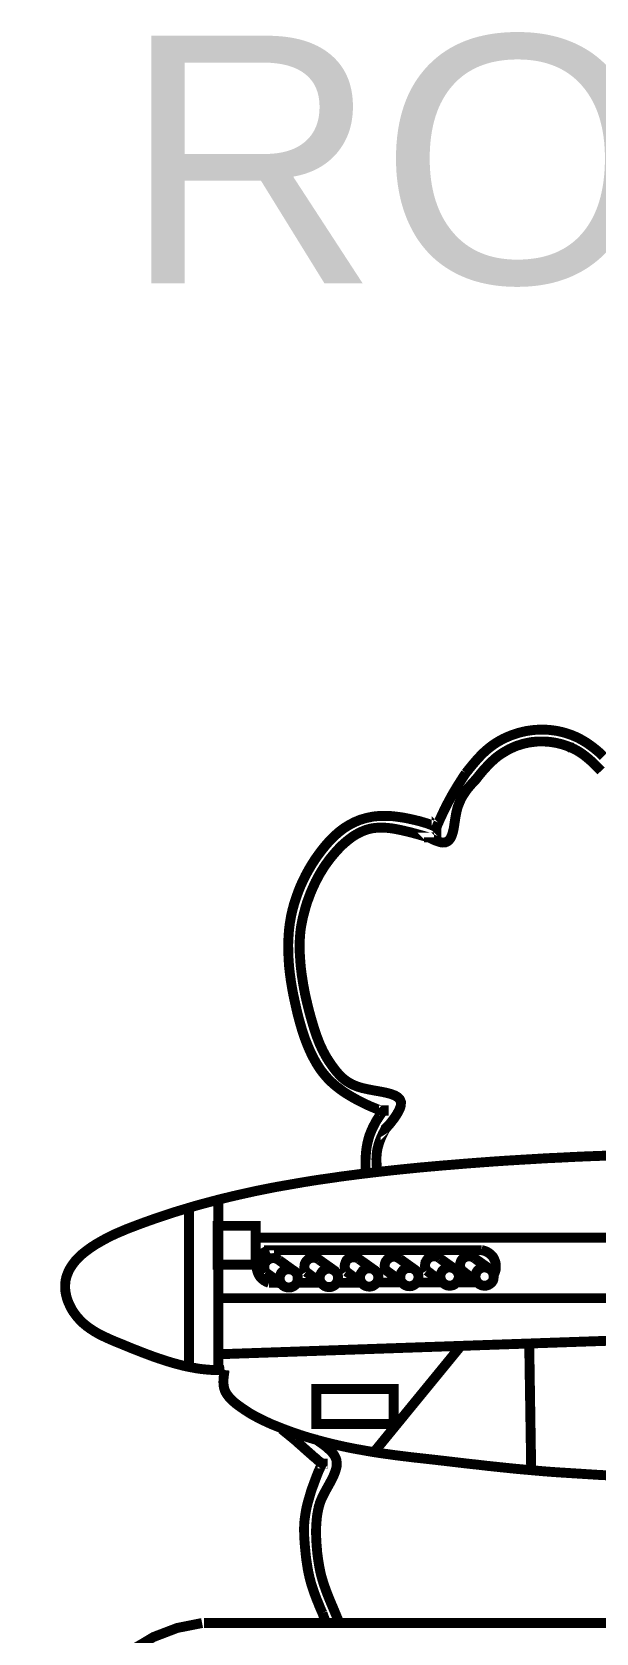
# Model space of a CAD drawing. Extents: x 0.4 to 42.7, y 0.1 to 28.
# Drawn here: x 39.247 to 39.816, y 1.452 to 3.068 of the extents above; entities that cross this region are included whole.
import ezdxf
from ezdxf.enums import TextEntityAlignment as Align

# ---------------------------------------------------------------- set-up
doc = ezdxf.new("R2010")
doc.units = 0
doc.header["$MEASUREMENT"] = 0
doc.layers.get('0').update_dxf_attribs({"color": 1, "linetype": 'CONTINUOUS'})

msp = doc.modelspace()

# ---------------------------------------------------------------- linework, layer by layer
at = {"color": 7, "linetype": 'Continuous', "const_width": 0.01}
for points in [[(39.6848, 2.3197), (39.6867, 2.322), (39.6885, 2.3243), (39.6904, 2.3266), (39.6923, 2.3289), (39.6942, 2.3311), (39.6961, 2.3333), (39.6981, 2.3355), (39.7001, 2.3376), (39.7022, 2.3397), (39.7043, 2.3417), (39.7065, 2.3436), (39.7088, 2.3455), (39.712, 2.3479), (39.7154, 2.3502), (39.7189, 2.3523), (39.7226, 2.3543), (39.7263, 2.356), (39.7301, 2.3576), (39.734, 2.359), (39.738, 2.3603), (39.742, 2.3613), (39.7461, 2.3622), (39.7502, 2.3628), (39.7543, 2.3633), (39.7581, 2.3635), (39.7619, 2.3636), (39.7656, 2.3635), (39.7694, 2.3633), (39.7731, 2.3628), (39.7768, 2.3623), (39.7805, 2.3615), (39.7841, 2.3606), (39.7877, 2.3595), (39.7912, 2.3583), (39.7946, 2.3569), (39.798, 2.3554), (39.802, 2.3532), (39.8059, 2.3509), (39.8097, 2.3483), (39.8134, 2.3456), (39.817, 2.3427), (39.8205, 2.3397), (39.8238, 2.3365)], [(39.6937, 2.3116), (39.6954, 2.3138), (39.6971, 2.3159), (39.6988, 2.3181), (39.7006, 2.3202), (39.7023, 2.3223), (39.7041, 2.3243), (39.706, 2.3263), (39.7079, 2.3283), (39.7098, 2.3303), (39.7118, 2.3321), (39.7138, 2.3339), (39.7159, 2.3357), (39.7183, 2.3375), (39.7208, 2.3392), (39.7233, 2.3408), (39.7259, 2.3423), (39.7285, 2.3438), (39.7313, 2.3451), (39.734, 2.3463), (39.7368, 2.3474), (39.7397, 2.3483), (39.7426, 2.3492), (39.7455, 2.3499), (39.7484, 2.3505), (39.7489, 2.3506), (39.7494, 2.3507), (39.7499, 2.3508), (39.7503, 2.3508), (39.7508, 2.3509), (39.7513, 2.351), (39.7518, 2.3511), (39.7523, 2.3511), (39.7528, 2.3512), (39.7533, 2.3512), (39.7538, 2.3513), (39.7543, 2.3513), (39.7573, 2.3516), (39.7604, 2.3516), (39.7634, 2.3516), (39.7665, 2.3515), (39.7695, 2.3512), (39.7726, 2.3508), (39.7756, 2.3503), (39.7786, 2.3496), (39.7815, 2.3489), (39.7845, 2.348), (39.7873, 2.347), (39.7902, 2.3459), (39.7903, 2.3458), (39.7904, 2.3458), (39.7906, 2.3457), (39.7907, 2.3457), (39.7908, 2.3456), (39.7909, 2.3456), (39.7911, 2.3455), (39.7912, 2.3455), (39.7913, 2.3454), (39.7914, 2.3453), (39.7916, 2.3453), (39.7917, 2.3452), (39.7945, 2.3439), (39.7973, 2.3424), (39.8, 2.3407), (39.8026, 2.339), (39.8051, 2.3371), (39.8076, 2.3351), (39.81, 2.3331), (39.8124, 2.3309), (39.8147, 2.3287), (39.817, 2.3265), (39.8192, 2.3242), (39.8214, 2.3218)], [(39.5837, 1.9175), (39.5836, 1.9214), (39.5836, 1.9253), (39.5836, 1.9292), (39.5838, 1.9331), (39.5841, 1.9371), (39.5846, 1.9411), (39.5853, 1.9452), (39.5863, 1.9494), (39.5875, 1.9537), (39.5892, 1.958), (39.5912, 1.9624), (39.5936, 1.967), (39.5943, 1.9683), (39.5951, 1.9696), (39.596, 1.9709), (39.5968, 1.9722), (39.5976, 1.9734), (39.5983, 1.9745), (39.5991, 1.9756), (39.5997, 1.9765), (39.6004, 1.9773), (39.6009, 1.978), (39.6014, 1.9786), (39.6017, 1.9789), (39.6019, 1.9791), (39.602, 1.9791), (39.602, 1.9792), (39.6021, 1.9792), (39.6021, 1.9792), (39.6021, 1.9792), (39.6021, 1.9792), (39.6021, 1.9791), (39.602, 1.9791), (39.602, 1.979), (39.6019, 1.979), (39.6017, 1.9789), (39.6008, 1.9789), (39.5993, 1.9792), (39.5973, 1.9798), (39.595, 1.9806), (39.5924, 1.9817), (39.5894, 1.9829), (39.5863, 1.9843), (39.5831, 1.9858), (39.5797, 1.9875), (39.5763, 1.9892), (39.573, 1.991), (39.5698, 1.9928), (39.5655, 1.9954), (39.5615, 1.9979), (39.5578, 2.0006), (39.5544, 2.0032), (39.5512, 2.0059), (39.5482, 2.0086), (39.5455, 2.0114), (39.5429, 2.0143), (39.5405, 2.0172), (39.5382, 2.0202), (39.5361, 2.0234), (39.5341, 2.0266), (39.5316, 2.031), (39.5292, 2.0356), (39.527, 2.0404), (39.5249, 2.0453), (39.5229, 2.0504), (39.5211, 2.0556), (39.5194, 2.0608), (39.5178, 2.0662), (39.5163, 2.0716), (39.5149, 2.0771), (39.5136, 2.0826), (39.5124, 2.0881), (39.5108, 2.0954), (39.5094, 2.1028), (39.5082, 2.1101), (39.5072, 2.1175), (39.5064, 2.1248), (39.5059, 2.1321), (39.5056, 2.1393), (39.5055, 2.1466), (39.5058, 2.1538), (39.5063, 2.161), (39.5072, 2.1682), (39.5084, 2.1753), (39.5098, 2.1814), (39.5114, 2.1874), (39.5133, 2.1933), (39.5154, 2.1992), (39.5177, 2.2051), (39.5203, 2.2108), (39.5231, 2.2165), (39.5261, 2.222), (39.5293, 2.2274), (39.5327, 2.2327), (39.5363, 2.2378), (39.5401, 2.2428), (39.544, 2.2476), (39.5481, 2.2521), (39.5524, 2.2564), (39.557, 2.2604), (39.5618, 2.2641), (39.567, 2.2673), (39.5725, 2.2702), (39.5783, 2.2726), (39.5845, 2.2744), (39.5911, 2.2758), (39.5981, 2.2765), (39.6056, 2.2765), (39.6111, 2.2762), (39.6166, 2.2755), (39.6222, 2.2747), (39.6277, 2.2736), (39.633, 2.2724), (39.638, 2.2712), (39.6425, 2.2699), (39.6466, 2.2686), (39.6499, 2.2674), (39.6526, 2.2663), (39.6544, 2.2654), (39.6553, 2.2646), (39.6553, 2.2646), (39.6553, 2.2645), (39.6553, 2.2644), (39.6553, 2.2644), (39.6553, 2.2643), (39.6553, 2.2643), (39.6553, 2.2643), (39.6553, 2.2643), (39.6552, 2.2644), (39.6552, 2.2644), (39.6552, 2.2645), (39.6553, 2.2646), (39.6554, 2.2653), (39.6558, 2.2663), (39.6563, 2.2676), (39.657, 2.2691), (39.6577, 2.2709), (39.6586, 2.2729), (39.6596, 2.275), (39.6606, 2.2772), (39.6617, 2.2795), (39.6628, 2.2819), (39.664, 2.2842), (39.6651, 2.2865), (39.6669, 2.29), (39.6687, 2.2933), (39.6704, 2.2965), (39.6721, 2.2995), (39.6738, 2.3023), (39.6754, 2.305), (39.677, 2.3076), (39.6786, 2.3101), (39.6802, 2.3126), (39.6817, 2.315), (39.6833, 2.3174), (39.6848, 2.3197)], [(39.6335, 2.2587), (39.6375, 2.2576), (39.641, 2.2566), (39.6439, 2.2558), (39.6461, 2.2551), (39.6475, 2.2547), (39.6479, 2.2547), (39.6479, 2.2547), (39.6479, 2.2547), (39.6478, 2.2548), (39.6478, 2.2548), (39.6477, 2.2548), (39.6477, 2.2549), (39.6477, 2.2549), (39.6477, 2.2549), (39.6477, 2.2549), (39.6477, 2.2548), (39.6478, 2.2548), (39.6479, 2.2547), (39.6484, 2.2544), (39.6491, 2.2541), (39.6499, 2.2536), (39.651, 2.2531), (39.6521, 2.2526), (39.6533, 2.252), (39.6546, 2.2515), (39.656, 2.251), (39.6574, 2.2505), (39.6588, 2.2501), (39.6601, 2.2498), (39.6614, 2.2496), (39.6641, 2.2498), (39.6663, 2.2507), (39.6681, 2.2522), (39.6696, 2.2543), (39.6708, 2.2569), (39.6717, 2.2598), (39.6725, 2.2631), (39.6731, 2.2666), (39.6736, 2.2702), (39.6742, 2.2739), (39.6748, 2.2775), (39.6755, 2.281), (39.6764, 2.2846), (39.6776, 2.288), (39.6789, 2.2912), (39.6803, 2.2942), (39.6819, 2.297), (39.6836, 2.2996), (39.6853, 2.3022), (39.6872, 2.3046), (39.6892, 2.3069), (39.6911, 2.3092), (39.6932, 2.3114), (39.6952, 2.3136)], [(39.5956, 1.9162), (39.5953, 1.9189), (39.5951, 1.9216), (39.5948, 1.9243), (39.5947, 1.9271), (39.5946, 1.9299), (39.5947, 1.9327), (39.5949, 1.9356), (39.5953, 1.9386), (39.5959, 1.9416), (39.5968, 1.9448), (39.5978, 1.948), (39.5992, 1.9514), (39.5996, 1.9525), (39.6001, 1.9535), (39.6006, 1.9545), (39.6011, 1.9556), (39.6016, 1.9565), (39.6021, 1.9574), (39.6025, 1.9583), (39.6029, 1.959), (39.6033, 1.9597), (39.6036, 1.9603), (39.6038, 1.9607), (39.6039, 1.9611), (39.604, 1.9612), (39.604, 1.9613), (39.604, 1.9613), (39.604, 1.9613), (39.604, 1.9613), (39.604, 1.9613), (39.6039, 1.9612), (39.6039, 1.9612), (39.6039, 1.9611), (39.6039, 1.9611), (39.6039, 1.9611), (39.6039, 1.9611), (39.6044, 1.9614), (39.6052, 1.9623), (39.6064, 1.9636), (39.6079, 1.9653), (39.6095, 1.9673), (39.6112, 1.9695), (39.613, 1.9719), (39.6147, 1.9744), (39.6162, 1.977), (39.6175, 1.9795), (39.6186, 1.9819), (39.6192, 1.9841), (39.6194, 1.9875), (39.6183, 1.9902), (39.6163, 1.9924), (39.6133, 1.9942), (39.6097, 1.9956), (39.6054, 1.9968), (39.6008, 1.9978), (39.5958, 1.9987), (39.5907, 1.9996), (39.5856, 2.0006), (39.5807, 2.0017), (39.5761, 2.003), (39.5727, 2.0043), (39.5696, 2.0057), (39.5668, 2.0073), (39.5641, 2.009), (39.5616, 2.0109), (39.5593, 2.013), (39.5572, 2.0151), (39.5552, 2.0173), (39.5532, 2.0197), (39.5514, 2.0221), (39.5496, 2.0245), (39.5479, 2.0271), (39.5476, 2.0275), (39.5473, 2.0279), (39.547, 2.0283), (39.5468, 2.0287), (39.5465, 2.0291), (39.5462, 2.0295), (39.546, 2.0299), (39.5457, 2.0303), (39.5454, 2.0308), (39.5452, 2.0312), (39.5449, 2.0316), (39.5446, 2.032), (39.5431, 2.0347), (39.5416, 2.0374), (39.5402, 2.0401), (39.5389, 2.0429), (39.5376, 2.0457), (39.5364, 2.0486), (39.5353, 2.0515), (39.5342, 2.0544), (39.5332, 2.0573), (39.5322, 2.0603), (39.5313, 2.0632), (39.5304, 2.0662), (39.5298, 2.0682), (39.5292, 2.0702), (39.5286, 2.0723), (39.528, 2.0743), (39.5275, 2.0763), (39.5269, 2.0783), (39.5264, 2.0803), (39.5259, 2.0824), (39.5254, 2.0844), (39.5249, 2.0864), (39.5244, 2.0885), (39.5239, 2.0905), (39.5232, 2.0937), (39.5225, 2.0968), (39.5219, 2.1), (39.5213, 2.1032), (39.5207, 2.1064), (39.5202, 2.1096), (39.5197, 2.1128), (39.5192, 2.116), (39.5188, 2.1192), (39.5184, 2.1224), (39.5181, 2.1257), (39.5178, 2.1289), (39.5176, 2.132), (39.5174, 2.1352), (39.5172, 2.1383), (39.5171, 2.1414), (39.5171, 2.1446), (39.5171, 2.1477), (39.5172, 2.1508), (39.5174, 2.1539), (39.5176, 2.1571), (39.5179, 2.1602), (39.5183, 2.1633), (39.5188, 2.1663), (39.5189, 2.1668), (39.519, 2.1673), (39.5191, 2.1678), (39.5192, 2.1683), (39.5193, 2.1688), (39.5194, 2.1693), (39.5195, 2.1698), (39.5196, 2.1703), (39.5197, 2.1708), (39.5198, 2.1713), (39.5199, 2.1718), (39.52, 2.1723), (39.5207, 2.1754), (39.5215, 2.1784), (39.5223, 2.1814), (39.5231, 2.1844), (39.524, 2.1874), (39.525, 2.1904), (39.5261, 2.1933), (39.5272, 2.1963), (39.5283, 2.1992), (39.5295, 2.202), (39.5308, 2.2049), (39.5321, 2.2077), (39.5332, 2.2101), (39.5345, 2.2125), (39.5357, 2.2149), (39.537, 2.2172), (39.5384, 2.2196), (39.5398, 2.2218), (39.5412, 2.2241), (39.5427, 2.2264), (39.5443, 2.2286), (39.5459, 2.2308), (39.5475, 2.233), (39.5492, 2.2351), (39.5511, 2.2374), (39.553, 2.2396), (39.555, 2.2418), (39.557, 2.244), (39.5591, 2.2461), (39.5612, 2.2481), (39.5634, 2.25), (39.5656, 2.2518), (39.5679, 2.2536), (39.5702, 2.2553), (39.5725, 2.2568), (39.5749, 2.2582), (39.5771, 2.2594), (39.5793, 2.2605), (39.5815, 2.2614), (39.5838, 2.2623), (39.5862, 2.263), (39.5886, 2.2636), (39.5911, 2.2641), (39.5938, 2.2644), (39.5965, 2.2646), (39.5994, 2.2647), (39.6023, 2.2646), (39.6055, 2.2644), (39.6101, 2.2639), (39.6148, 2.2631), (39.6197, 2.2621), (39.6244, 2.261), (39.6291, 2.2599), (39.6335, 2.2587)], [(39.8371, 1.9339), (39.8203, 1.9333), (39.8068, 1.9328), (39.7934, 1.9322), (39.78, 1.9315), (39.7666, 1.9309), (39.7532, 1.9301), (39.7398, 1.9293), (39.7264, 1.9285), (39.713, 1.9276), (39.6996, 1.9266), (39.6863, 1.9256), (39.6729, 1.9245), (39.6595, 1.9234), (39.6494, 1.9225), (39.6393, 1.9216), (39.6292, 1.9206), (39.6191, 1.9196), (39.609, 1.9185), (39.5989, 1.9174), (39.5888, 1.9162), (39.5787, 1.915), (39.5687, 1.9137), (39.5586, 1.9124), (39.5486, 1.9109), (39.5385, 1.9095), (39.5294, 1.9081), (39.5202, 1.9066), (39.5111, 1.905), (39.5019, 1.9034), (39.4928, 1.9018), (39.4837, 1.9), (39.4746, 1.8982), (39.4655, 1.8962), (39.4565, 1.8942), (39.4474, 1.8921), (39.4384, 1.8899), (39.4294, 1.8876), (39.4231, 1.8859), (39.4167, 1.8842), (39.4103, 1.8824), (39.404, 1.8805), (39.3977, 1.8786), (39.3914, 1.8767), (39.3851, 1.8747), (39.3788, 1.8726), (39.3726, 1.8705), (39.3664, 1.8683), (39.3602, 1.8661), (39.354, 1.8638), (39.3501, 1.8623), (39.3461, 1.8608), (39.3422, 1.8593), (39.3383, 1.8576), (39.3345, 1.856), (39.3306, 1.8543), (39.3268, 1.8525), (39.323, 1.8506), (39.3193, 1.8486), (39.3156, 1.8465), (39.3119, 1.8444), (39.3083, 1.8421), (39.3059, 1.8405), (39.3036, 1.8388), (39.3013, 1.8371), (39.299, 1.8353), (39.2968, 1.8335), (39.2947, 1.8315), (39.2927, 1.8295), (39.2908, 1.8275), (39.2891, 1.8253), (39.2874, 1.823), (39.2859, 1.8207), (39.2845, 1.8183), (39.284, 1.8173), (39.2836, 1.8164), (39.2832, 1.8154), (39.2828, 1.8144), (39.2824, 1.8134), (39.282, 1.8124), (39.2817, 1.8114), (39.2814, 1.8104), (39.2812, 1.8094), (39.2809, 1.8084), (39.2807, 1.8073), (39.2806, 1.8063), (39.2803, 1.8032), (39.2803, 1.8), (39.2805, 1.7969), (39.2811, 1.7937), (39.2818, 1.7906), (39.2828, 1.7875), (39.284, 1.7845), (39.2854, 1.7815), (39.2869, 1.7786), (39.2886, 1.7758), (39.2905, 1.7732), (39.2925, 1.7706), (39.2955, 1.7673), (39.2987, 1.7642), (39.3022, 1.7613), (39.3058, 1.7587), (39.3095, 1.7563), (39.3134, 1.754), (39.3174, 1.7519), (39.3215, 1.75), (39.3256, 1.7481), (39.3298, 1.7463), (39.334, 1.7446), (39.3382, 1.7429), (39.3428, 1.741), (39.3474, 1.7391), (39.352, 1.7373), (39.3566, 1.7355), (39.3612, 1.7337), (39.3658, 1.732), (39.3704, 1.7303), (39.375, 1.7287), (39.3797, 1.7272), (39.3843, 1.7257), (39.389, 1.7243), (39.3937, 1.723), (39.3968, 1.7222), (39.3999, 1.7214), (39.403, 1.7207), (39.4062, 1.7201), (39.4093, 1.7195), (39.4125, 1.7189), (39.4156, 1.7184), (39.4188, 1.718), (39.4219, 1.7177), (39.4251, 1.7174), (39.4283, 1.7172), (39.4315, 1.7171), (39.4323, 1.717), (39.4331, 1.717), (39.4339, 1.717), (39.4348, 1.717), (39.4356, 1.717), (39.4364, 1.717), (39.4372, 1.717), (39.438, 1.717), (39.4389, 1.717), (39.4397, 1.717), (39.4405, 1.717), (39.4413, 1.7171)], [(39.4349, 1.8876), (39.4349, 1.7171)], [(39.4053, 1.8805), (39.4053, 1.7217)], [(39.4726, 1.8627), (39.4726, 1.8234), (39.4342, 1.8234), (39.4342, 1.8627), (39.4726, 1.8627)], [(39.4726, 1.8508), (39.9185, 1.8508)], [(39.4862, 1.8381), (39.4833, 1.837), (39.4808, 1.8356), (39.4785, 1.8336), (39.4767, 1.8313), (39.4751, 1.8287), (39.4741, 1.8259), (39.4736, 1.8229), (39.4736, 1.82), (39.4743, 1.8171), (39.4753, 1.8143), (39.4767, 1.8117), (39.4787, 1.8094), (39.4811, 1.8075), (39.4836, 1.8061), (39.4862, 1.8051)], [(39.4862, 1.8378), (39.4862, 1.8381), (39.7008, 1.8381)], [(39.7127, 1.8128), (39.7139, 1.815), (39.7149, 1.8178), (39.7152, 1.8206), (39.7152, 1.8235), (39.7146, 1.8263), (39.7135, 1.829), (39.7122, 1.8315), (39.7101, 1.8337), (39.7078, 1.8355), (39.7054, 1.8368), (39.7025, 1.8378), (39.7008, 1.8381)], [(39.4964, 1.8279), (39.495, 1.8288), (39.4935, 1.8295), (39.4921, 1.83), (39.4904, 1.8301), (39.4889, 1.83), (39.4874, 1.8296), (39.486, 1.829), (39.4847, 1.8281), (39.4835, 1.8269), (39.4825, 1.8257), (39.4819, 1.8243), (39.4814, 1.8227), (39.4813, 1.8211), (39.4814, 1.8195), (39.4818, 1.818), (39.4823, 1.8165), (39.4828, 1.8157)], [(39.5134, 1.8157), (39.4964, 1.8279)], [(39.5368, 1.8284), (39.5356, 1.8293), (39.5343, 1.83), (39.5326, 1.8304), (39.5312, 1.8305), (39.5295, 1.8304), (39.528, 1.83), (39.5265, 1.8294), (39.5253, 1.8286), (39.5241, 1.8274), (39.5231, 1.8261), (39.5224, 1.8247), (39.522, 1.8231), (39.5219, 1.8216), (39.5219, 1.82), (39.5224, 1.8184), (39.5231, 1.817), (39.5236, 1.8162)], [(39.554, 1.8162), (39.5368, 1.8284)], [(39.5774, 1.8288), (39.5762, 1.8297), (39.5749, 1.8304), (39.5734, 1.8309), (39.5717, 1.831), (39.5701, 1.8309), (39.5686, 1.8305), (39.5671, 1.8299), (39.5657, 1.829), (39.5645, 1.8279), (39.5638, 1.8266), (39.5632, 1.8251), (39.5627, 1.8236), (39.5625, 1.822), (39.5627, 1.8204), (39.563, 1.8189), (39.5637, 1.8174), (39.5642, 1.8166)], [(39.5946, 1.8166), (39.5774, 1.8288)], [(39.6182, 1.8293), (39.6169, 1.8302), (39.6153, 1.8309), (39.6138, 1.8314), (39.6123, 1.8314), (39.6107, 1.8314), (39.609, 1.8309), (39.6078, 1.8303), (39.6065, 1.8294), (39.6053, 1.8283), (39.6043, 1.827), (39.6036, 1.8256), (39.6031, 1.824), (39.6029, 1.8224), (39.6031, 1.8209), (39.6034, 1.8193), (39.6041, 1.8179), (39.6048, 1.8171)], [(39.6352, 1.8171), (39.6182, 1.8293)], [(39.6587, 1.8297), (39.6575, 1.8306), (39.6561, 1.8314), (39.6544, 1.8318), (39.6529, 1.8319), (39.6513, 1.8318), (39.6498, 1.8314), (39.6483, 1.8308), (39.6469, 1.8299), (39.6459, 1.8287), (39.6451, 1.8275), (39.6442, 1.826), (39.6439, 1.8245), (39.6437, 1.8229), (39.6437, 1.8213), (39.6442, 1.8198), (39.6449, 1.8183), (39.6454, 1.8175)], [(39.6758, 1.8175), (39.6587, 1.8297)], [(39.694, 1.8297), (39.6928, 1.8306), (39.6913, 1.8314), (39.6899, 1.8318), (39.6882, 1.8319), (39.6865, 1.8318), (39.6852, 1.8314), (39.6836, 1.8308), (39.6823, 1.8299), (39.6811, 1.8287), (39.6802, 1.8275), (39.6796, 1.826), (39.6792, 1.8245), (39.679, 1.8229), (39.6792, 1.8213), (39.6796, 1.8198), (39.6801, 1.8183), (39.6806, 1.8175)], [(39.7112, 1.8175), (39.694, 1.8297)], [(39.4906, 1.8099), (39.4828, 1.8157)], [(39.4906, 1.8099), (39.4984, 1.8037)], [(39.5025, 1.8182), (39.501, 1.8174), (39.4996, 1.8164), (39.4986, 1.8152), (39.4979, 1.8138), (39.4972, 1.8123), (39.4969, 1.8108), (39.4969, 1.8091), (39.4971, 1.8075), (39.4976, 1.806), (39.4984, 1.8046), (39.4993, 1.8033), (39.5005, 1.8022), (39.5018, 1.8014), (39.5035, 1.8008), (39.5049, 1.8005), (39.5066, 1.8004), (39.5083, 1.8006), (39.5096, 1.8011), (39.5112, 1.8019), (39.5124, 1.8028), (39.5135, 1.8041), (39.5144, 1.8055), (39.5149, 1.807), (39.5152, 1.8085), (39.5152, 1.8102), (39.5152, 1.8117), (39.5147, 1.8133), (39.5139, 1.8147), (39.5129, 1.816), (39.5117, 1.8171), (39.5101, 1.8179), (39.5088, 1.8185), (39.5073, 1.8188), (39.5056, 1.8189), (39.504, 1.8187), (39.5025, 1.8182), (39.5025, 1.8182)], [(39.5314, 1.8104), (39.5236, 1.8162)], [(39.5314, 1.8104), (39.539, 1.8048)], [(39.5429, 1.8186), (39.5416, 1.8178), (39.5404, 1.8169), (39.5392, 1.8156), (39.5384, 1.8143), (39.5377, 1.8127), (39.5373, 1.8112), (39.5373, 1.8096), (39.5375, 1.808), (39.538, 1.8065), (39.5389, 1.805), (39.5399, 1.8038), (39.5412, 1.8027), (39.5424, 1.8018), (39.544, 1.8012), (39.5457, 1.8009), (39.5472, 1.8009), (39.5487, 1.801), (39.5502, 1.8015), (39.5518, 1.8023), (39.5531, 1.8033), (39.554, 1.8045), (39.5548, 1.8059), (39.5555, 1.8074), (39.5559, 1.809), (39.5559, 1.8106), (39.5557, 1.8122), (39.5552, 1.8137), (39.5543, 1.8152), (39.5533, 1.8164), (39.5523, 1.8175), (39.5509, 1.8183), (39.5494, 1.819), (39.5479, 1.8193), (39.5462, 1.8193), (39.5445, 1.8192), (39.5429, 1.8186), (39.5429, 1.8186)], [(39.5642, 1.8166), (39.5805, 1.8043)], [(39.5836, 1.8191), (39.5822, 1.8183), (39.5808, 1.8173), (39.58, 1.8161), (39.579, 1.8147), (39.5785, 1.8132), (39.5781, 1.8117), (39.5779, 1.81), (39.5783, 1.8084), (39.5788, 1.8069), (39.5796, 1.8055), (39.5807, 1.8042), (39.5817, 1.8031), (39.583, 1.8023), (39.5846, 1.8017), (39.5861, 1.8014), (39.5878, 1.8013), (39.5893, 1.8015), (39.591, 1.802), (39.5922, 1.8028), (39.5936, 1.8038), (39.5948, 1.805), (39.5956, 1.8064), (39.5961, 1.8079), (39.5965, 1.8094), (39.5966, 1.8111), (39.5963, 1.8126), (39.5958, 1.8142), (39.5951, 1.8156), (39.5941, 1.8169), (39.5927, 1.818), (39.5915, 1.8188), (39.59, 1.8194), (39.5883, 1.8197), (39.5866, 1.8198), (39.5853, 1.8196), (39.5836, 1.8191)], [(39.5953, 1.8055), (39.6201, 1.8055)], [(39.6041, 1.8179), (39.6199, 1.8064)], [(39.6243, 1.8195), (39.6228, 1.8187), (39.6214, 1.8178), (39.6204, 1.8165), (39.6196, 1.8152), (39.6191, 1.8136), (39.6187, 1.8121), (39.6187, 1.8105), (39.6189, 1.8089), (39.6192, 1.8073), (39.6201, 1.8059), (39.6211, 1.8047), (39.6223, 1.8036), (39.6238, 1.8027), (39.6252, 1.8021), (39.6267, 1.8018), (39.6284, 1.8017), (39.6301, 1.8019), (39.6315, 1.8024), (39.633, 1.8033), (39.6342, 1.8042), (39.6354, 1.8054), (39.6361, 1.8068), (39.6367, 1.8083), (39.6371, 1.8099), (39.6371, 1.8115), (39.6369, 1.8131), (39.6364, 1.8146), (39.6357, 1.816), (39.6347, 1.8173), (39.6335, 1.8184), (39.632, 1.8192), (39.6304, 1.8199), (39.6291, 1.8202), (39.6274, 1.8202), (39.6257, 1.82), (39.6243, 1.8195), (39.6243, 1.8195)], [(39.6355, 1.8055), (39.6609, 1.8055)], [(39.6454, 1.8175), (39.6617, 1.8051)], [(39.6648, 1.82), (39.6634, 1.8192), (39.6622, 1.8182), (39.661, 1.817), (39.6602, 1.8156), (39.6595, 1.8141), (39.6592, 1.8126), (39.6592, 1.8109), (39.6595, 1.8094), (39.66, 1.8078), (39.6607, 1.8064), (39.6617, 1.8051), (39.6631, 1.804), (39.6643, 1.8032), (39.6658, 1.8026), (39.6675, 1.8023), (39.6689, 1.8022), (39.6705, 1.8024), (39.6722, 1.8029), (39.6736, 1.8037), (39.6748, 1.8047), (39.6758, 1.8059), (39.6768, 1.8073), (39.6773, 1.8088), (39.6777, 1.8103), (39.6779, 1.812), (39.6775, 1.8136), (39.677, 1.8151), (39.6762, 1.8165), (39.6751, 1.8178), (39.6741, 1.8188), (39.6728, 1.8197), (39.6712, 1.8203), (39.6695, 1.8206), (39.668, 1.8207), (39.6663, 1.8205), (39.6648, 1.82), (39.6648, 1.82)], [(39.6755, 1.8055), (39.6967, 1.8055)], [(39.6801, 1.8183), (39.6967, 1.8054)], [(39.7001, 1.82), (39.6988, 1.8192), (39.6974, 1.8182), (39.6964, 1.817), (39.6955, 1.8156), (39.695, 1.8141), (39.6947, 1.8126), (39.6945, 1.8109), (39.6948, 1.8094), (39.6954, 1.8078), (39.696, 1.8064), (39.6969, 1.8051), (39.6982, 1.804), (39.6996, 1.8032), (39.7011, 1.8026), (39.7027, 1.8023), (39.7044, 1.8022), (39.7059, 1.8024), (39.7074, 1.8029), (39.7088, 1.8037), (39.7101, 1.8047), (39.7113, 1.8059), (39.7122, 1.8073), (39.7127, 1.8088), (39.7129, 1.8103), (39.713, 1.812), (39.7127, 1.8136), (39.7124, 1.8151), (39.7117, 1.8165), (39.7107, 1.8178), (39.7093, 1.8188), (39.7079, 1.8197), (39.7066, 1.8203), (39.7049, 1.8206), (39.7032, 1.8207), (39.7016, 1.8205), (39.7001, 1.82), (39.7001, 1.82)], [(39.4342, 1.7896), (39.9011, 1.7896)], [(39.4904, 1.8051), (39.4862, 1.8051)], [(39.4904, 1.8051), (39.4964, 1.8051)], [(39.5141, 1.8051), (39.5385, 1.8051)], [(39.5542, 1.8051), (39.58, 1.8051)], [(39.8913, 1.7488), (39.4349, 1.733)], [(39.6801, 1.7417), (39.5924, 1.6345)], [(39.7489, 1.742), (39.7509, 1.615)], [(39.4413, 1.7171), (39.4411, 1.7153), (39.4408, 1.7136), (39.4406, 1.7118), (39.4404, 1.7101), (39.4402, 1.7084), (39.4402, 1.7067), (39.4401, 1.7051), (39.4402, 1.7034), (39.4403, 1.7018), (39.4405, 1.7002), (39.4409, 1.6987), (39.4413, 1.6972), (39.4419, 1.6957), (39.4427, 1.6942), (39.4436, 1.6927), (39.4446, 1.6913), (39.4457, 1.6899), (39.4468, 1.6886), (39.4481, 1.6873), (39.4494, 1.686), (39.4508, 1.6848), (39.4522, 1.6836), (39.4536, 1.6825), (39.4551, 1.6814), (39.458, 1.6793), (39.4609, 1.6773), (39.4638, 1.6754), (39.4667, 1.6735), (39.4697, 1.6718), (39.4726, 1.6702), (39.4756, 1.6686), (39.4787, 1.6671), (39.4817, 1.6656), (39.4848, 1.6642), (39.4878, 1.6628), (39.4909, 1.6615), (39.4974, 1.6589), (39.5039, 1.6564), (39.5105, 1.654), (39.5172, 1.6517), (39.5239, 1.6496), (39.5307, 1.6476), (39.5375, 1.6457), (39.5444, 1.6439), (39.5513, 1.6422), (39.5582, 1.6406), (39.5652, 1.6391), (39.5722, 1.6377), (39.5795, 1.6364), (39.5868, 1.6351), (39.5941, 1.6339), (39.6015, 1.6328), (39.6088, 1.6318), (39.6161, 1.6308), (39.6235, 1.6299), (39.6307, 1.629), (39.638, 1.6282), (39.6452, 1.6274), (39.6524, 1.6266), (39.6595, 1.6258), (39.6689, 1.6247), (39.6783, 1.6236), (39.6876, 1.6225), (39.697, 1.6215), (39.7064, 1.6204), (39.7158, 1.6194), (39.7254, 1.6184), (39.7352, 1.6174), (39.7451, 1.6165), (39.7553, 1.6156), (39.7658, 1.6147), (39.7766, 1.6139), (39.8212, 1.6111), (39.8696, 1.609)], [(39.6119, 1.6979), (39.6119, 1.6625), (39.5339, 1.6625), (39.5339, 1.6979), (39.6119, 1.6979)], [(39.5124, 1.6464), (39.4989, 1.6574)], [(39.5124, 1.6464), (39.5156, 1.6435), (39.5188, 1.6407), (39.5219, 1.6379), (39.5249, 1.6352), (39.5278, 1.6327), (39.5304, 1.6303), (39.5329, 1.6283), (39.535, 1.6264), (39.5368, 1.6249), (39.5383, 1.6238), (39.5394, 1.623), (39.5401, 1.6226), (39.5401, 1.6226), (39.5402, 1.6226), (39.5402, 1.6226), (39.5402, 1.6226), (39.5403, 1.6226), (39.5403, 1.6227), (39.5403, 1.6227), (39.5402, 1.6227), (39.5402, 1.6227), (39.5402, 1.6227), (39.5401, 1.6227), (39.5401, 1.6226), (39.5395, 1.6218), (39.5386, 1.6202), (39.5375, 1.6178), (39.5361, 1.6147), (39.5347, 1.6112), (39.5331, 1.6071), (39.5315, 1.6027), (39.5298, 1.5981), (39.5282, 1.5933), (39.5268, 1.5884), (39.5254, 1.5836), (39.5242, 1.5789), (39.5235, 1.5753), (39.5229, 1.5718), (39.5224, 1.5685), (39.522, 1.5653), (39.5217, 1.5621), (39.5216, 1.5591), (39.5215, 1.556), (39.5216, 1.5531), (39.5216, 1.5501), (39.5218, 1.5472), (39.522, 1.5443), (39.5222, 1.5413), (39.5225, 1.5382), (39.5228, 1.5351), (39.5231, 1.532), (39.5234, 1.5289), (39.5238, 1.5257), (39.5243, 1.5225), (39.5248, 1.5193), (39.5253, 1.5161), (39.5259, 1.513), (39.5266, 1.5098), (39.5273, 1.5067), (39.5282, 1.5035), (39.5289, 1.5008), (39.5298, 1.4981), (39.5307, 1.4954), (39.5316, 1.4927), (39.5326, 1.4901), (39.5336, 1.4874), (39.5346, 1.4848), (39.5357, 1.4822), (39.5367, 1.4796), (39.5378, 1.477), (39.5389, 1.4744), (39.5401, 1.4718)], [(39.5322, 1.6479), (39.5347, 1.6462), (39.5372, 1.6445), (39.5396, 1.6428), (39.5419, 1.6411), (39.5441, 1.6394), (39.5461, 1.6376), (39.5481, 1.6358), (39.5498, 1.634), (39.5513, 1.6321), (39.5525, 1.6302), (39.5535, 1.6282), (39.5542, 1.6262), (39.5546, 1.623), (39.5544, 1.6198), (39.5536, 1.6164), (39.5524, 1.613), (39.5509, 1.6094), (39.5491, 1.6058), (39.5471, 1.6021), (39.5451, 1.5985), (39.543, 1.5947), (39.5411, 1.591), (39.5393, 1.5873), (39.5378, 1.5836), (39.5376, 1.5831), (39.5375, 1.5825), (39.5373, 1.582), (39.5371, 1.5814), (39.537, 1.5809), (39.5368, 1.5803), (39.5366, 1.5798), (39.5365, 1.5792), (39.5364, 1.5787), (39.5362, 1.5782), (39.5361, 1.5776), (39.536, 1.5771), (39.5354, 1.5742), (39.5349, 1.5713), (39.5345, 1.5684), (39.5342, 1.5655), (39.534, 1.5626), (39.5338, 1.5596), (39.5337, 1.5567), (39.5337, 1.5537), (39.5337, 1.5508), (39.5338, 1.5478), (39.5339, 1.5448), (39.5341, 1.5419), (39.5343, 1.5389), (39.5346, 1.5359), (39.5348, 1.5329), (39.5352, 1.5299), (39.5356, 1.5269), (39.536, 1.524), (39.5365, 1.5211), (39.537, 1.5181), (39.5376, 1.5152), (39.5382, 1.5123), (39.5389, 1.5094), (39.5397, 1.5066), (39.5405, 1.504), (39.5413, 1.5014), (39.5422, 1.4988), (39.5431, 1.4962), (39.544, 1.4937), (39.545, 1.4911), (39.546, 1.4886), (39.547, 1.486), (39.5481, 1.4835), (39.5491, 1.481), (39.5502, 1.4785), (39.5513, 1.4759)], [(39.5401, 1.4718), (39.5436, 1.4621)], [(39.5513, 1.4759), (39.5574, 1.4613)], [(39.4186, 1.4617), (39.3934, 1.4567), (39.3696, 1.4476), (39.3475, 1.4344), (39.3283, 1.4176), (39.3122, 1.3977), (39.2998, 1.3753), (39.2915, 1.3511), (39.2875, 1.3259), (39.2879, 1.3003), (39.2928, 1.2751), (39.302, 1.2513), (39.3152, 1.2294), (39.3321, 1.21), (39.3518, 1.1939), (39.3742, 1.1815), (39.3985, 1.1732), (39.4186, 1.1696)], [(39.4206, 1.4618), (41.4471, 1.4618)]]:
    msp.add_lwpolyline(points, dxfattribs=at)

# ---------------------------------------------------------------- texts
at = {"color": 7, "width": 0.922218}
msp.add_text('DESIGNED AND DRAWN BY ROGER WINGER', height=0.25, dxfattribs=at).set_placement((34.4691, 2.8141), (42.2311, 2.8141), align=Align.FIT)

doc.saveas('drawing.dxf')
